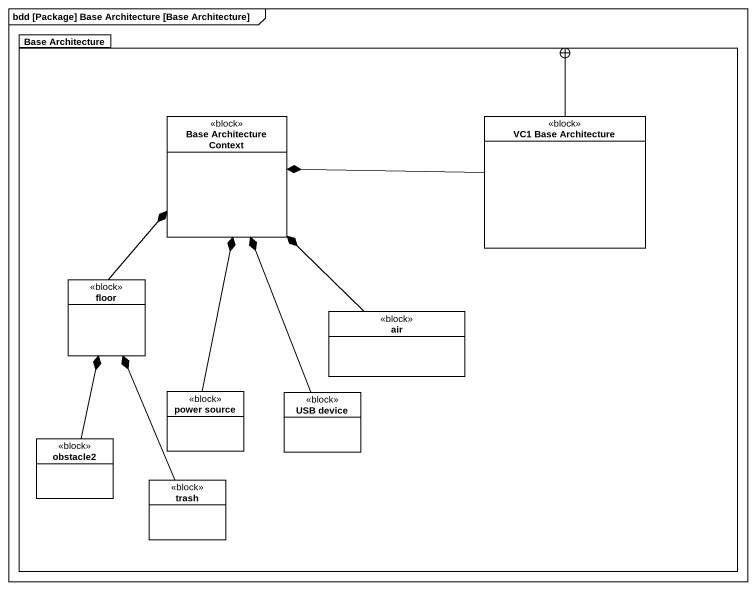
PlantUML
@startuml
mainframe bdd [Package] Base Architecture [Base Architecture]
hide circle
hide empty members
package "Base Architecture" as Base_Architecture {
  class "Base Architecture Context" as Base_Architecture_Context <<block>>
  class "VC1 Base Architecture" as VC1_Base_Architecture <<block>>
  class floor <<block>>
  class air <<block>>
  class "power source" as power_source <<block>>
  class "USB device" as USB_device <<block>>
  class obstacle2 <<block>>
  class trash <<block>>
}
VC1_Base_Architecture --+ Base_Architecture
VC1_Base_Architecture -left-* Base_Architecture_Context
floor -up-* Base_Architecture_Context
air -up-* Base_Architecture_Context
power_source -up-* Base_Architecture_Context
USB_device -up-* Base_Architecture_Context
obstacle2 -up-* floor
trash -up-* floor
@enduml
